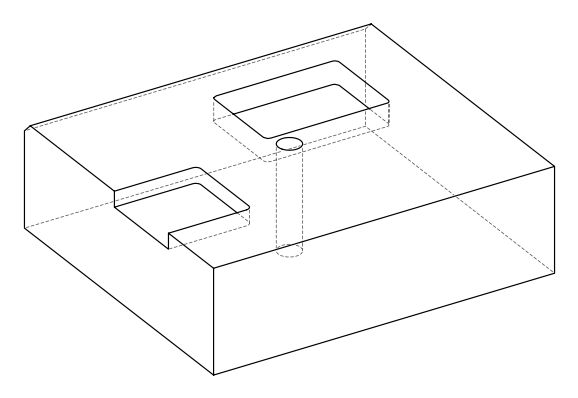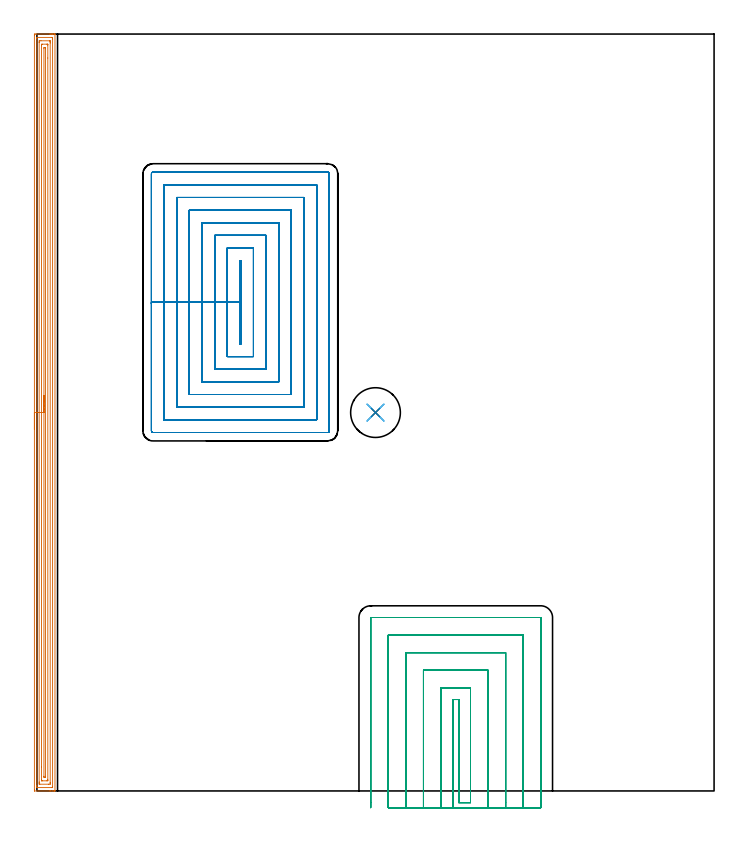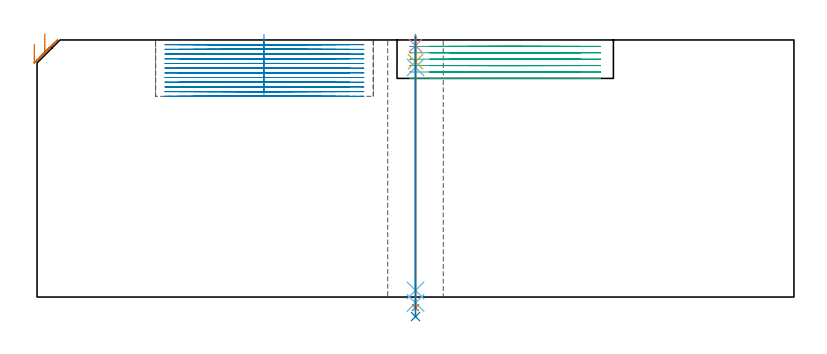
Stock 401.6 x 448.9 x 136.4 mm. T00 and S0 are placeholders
(PLAN: 8 operations, 7 tool changes, 104.1 min)
(1 AREA_MILL | FG_CHAMFER_SURFACE | UGT0205_001 | 18.16 min | 33406 mm3)
(2 MILL_RECTANGULAR_POCKET | POCKET_RECTANGULAR_STRAIGHT | NXT0201_013 | Follow Part, ap 2.5, ae 75% | 61.81 min | 566981 mm3)
(3 MILL_SLOT | SLOT_PARTIAL_RECTANGULAR | UGT0201_131 | Follow Part, ap 3.475, ae 75% | 22.25 min | 256751 mm3)
(4 SPOT_DRILL | STEP1HOLE | NXT0321_9005460120000 | 0.05 min | 167 mm3)
(5 DRILL_BLIND_HOLE_INTO_CENTER | STEP1HOLE | UGT0301_196 | 0.06 min | 346 mm3)
(6 GUN_DRILL_THROUGH_HOLE | STEP1HOLE | UGT0307_003 | 0.63 min | 4804 mm3)
(7 SPADE_DRILL_TO_ENLARGE_THROUGH_HOLE | STEP1HOLE | UGT0306_009 | 0.58 min | 31243 mm3)
(8 DRILL_TO_ENLARGE_THROUGH_HOLE | STEP1HOLE | UGT0301_394 | 0.6 min | 56536 mm3)
(TOOL UGT0205_001 | Chamfer Mill 20 x 3 x 45 deg. | D20 FL50 Z2)
(TOOL NXT0201_013 | ENDMILL 10mm | D10 FL30 Z4)
(TOOL UGT0201_131 | Carbide End Mill 13.9 | D13.9 FL30 Z4)
(TOOL NXT0321_9005460120000 | NC Spot Drill, 142deg, 12mm, Carbide, Uncoated | D12 PA142 FL30 Z2)
(TOOL UGT0301_196 | Twist Drill 7.7 mm | D7.7 PA118 FL73 Z2)
(TOOL UGT0307_003 | Gun Drill 7 mm | D7 PA130 FL24 Z1)
(TOOL UGT0306_009 | Spade Drill 18.5mm | D18.5 PA132 FL10 Z2)
(TOOL UGT0301_394 | Twist Drill 29.5 mm | D29.5 PA118 FL165 Z2)
(OP 1 AREA_MILL)
G17 G21 G94 G90
T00 M6
G54
G17 G0 G90 X-1.5 Y214.45 S1061 M3
G43 Z146.4 H0
Z134.2
G94 G1 Y214.488 Z133.328 F250.
Y214.602 Z132.464
Y214.791 Z131.612
Y215.053 Z130.78
Y215.387 Z129.974
Y215.79 Z129.2
Y216.258 Z128.464
Y216.79 Z127.772
Y217.379 Z127.129
Y218.022 Z126.54
Y218.714 Z126.008
Y219.45 Z125.54
Y220.224 Z125.137
Y221.03 Z124.803
Y221.862 Z124.541
Y222.713 Z124.352
Y223.578 Z124.238
Y224.45 Z124.2
X-1.499 Y448.279 Z124.201
X-1.497 Y448.679 Z124.202
X-1.492 Y448.89 Z124.205
X-1.104 Y448.895 Z124.594
X-0.494 Y448.9 Z125.203
X7.671 Z133.366
X8.207 Z133.904
X8.549 Z134.245
X9.085 Z134.781
X9.426 Z135.121
X10.109 Z135.808
X10.392 Z136.091
X10.548 Y448.898 Z136.24
X10.698 Y448.89 Z136.389
X10.7 Y448.726 Z136.4
Y0.174
X10.697 Y0.01 Z136.388
X10.548 Y0.002 Z136.24
X10.392 Y0. Z136.091
X10.109 Z135.809
X9.426 Z135.121
X8.207 Z133.904
X7.671 Z133.366
X-1.373 Y0.001 Z124.324
X-1.492 Y0.01 Z124.206
X-1.499 Y0.129 Z124.199
X-1.5 Y0.621 Z124.2
Y224.45
X-0.086 Z125.614
X-0.085 Y446.492 Z125.615
X-0.081 Y446.866 Z125.619
X-0.079 Y446.883 Z125.621
X-0.059 Y446.89 Z125.641
X0.011 Y446.896 Z125.711
X0.117 Y446.899 Z125.817
X9.026 Y446.9 Z134.726
X9.214 Y446.898 Z134.914
X9.246 Y446.895 Z134.946
X9.276 Y446.891 Z134.976
X9.279 Y446.849 Z134.979
X9.284 Y446.637 Z134.984
X9.285 Y446.492 Z134.985
X9.286 Y445.742 Z134.986
X9.285 Y2.408 Z134.985
X9.281 Y2.033 Z134.981
X9.279 Y2.017 Z134.979
X9.259 Y2.01 Z134.959
X9.189 Y2.004 Z134.889
X9.082 Y2.001 Z134.782
X0.174 Y2. Z125.874
X-0.014 Y2.002 Z125.686
X-0.046 Y2.005 Z125.654
X-0.076 Y2.009 Z125.624
X-0.079 Y2.051 Z125.621
X-0.084 Y2.263 Z125.616
X-0.085 Y2.408 Z125.615
X-0.086 Y3.158 Z125.614
Y224.45
X1.328 Z127.028
X1.329 Y443.812 Z127.029
X1.33 Y444.014 Z127.03
X1.336 Y444.705 Z127.036
X1.344 Y444.893 Z127.044
X2.406 Y444.9 Z128.106
X7.481 Y444.899 Z133.181
X7.671 Y444.895 Z133.371
X7.856 Y444.89 Z133.556
X7.864 Y444.705 Z133.564
X7.868 Y444.505 Z133.568
X7.871 Y443.812 Z133.571
Y443.608
Y5.088
X7.87 Y4.886 Z133.57
X7.864 Y4.195 Z133.564
X7.856 Y4.007 Z133.556
X6.794 Y4. Z132.494
X1.719 Y4.001 Z127.419
X1.529 Y4.005 Z127.229
X1.344 Y4.01 Z127.044
X1.335 Y4.195 Z127.035
X1.332 Y4.395 Z127.032
X1.329 Y5.088 Z127.029
X1.328 Y5.292 Z127.028
Y224.45
X2.743 Z128.443
Y442.025
X2.745 Y442.573 Z128.445
X2.749 Y442.759 Z128.449
X2.753 Y442.89 Z128.453
X3.302 Y442.9 Z129.002
X5.934 Z131.634
X6.345 Y442.893 Z132.045
X6.442 Y442.89 Z132.142
X6.45 Y442.829 Z132.15
X6.452 Y442.758 Z132.152
X6.456 Y442.368 Z132.156
X6.457 Y434.689 Z132.157
Y6.875
X6.455 Y6.327 Z132.155
X6.451 Y6.141 Z132.151
X6.447 Y6.01 Z132.147
X5.898 Y6. Z131.598
X3.266 Z128.966
X2.855 Y6.007 Z128.555
X2.758 Y6.01 Z128.458
X2.75 Y6.071 Z128.45
X2.748 Y6.142 Z128.448
X2.744 Y6.532 Z128.444
X2.743 Y14.208 Z128.443
Y224.45
X4.157 Z129.857
Y440.238
X4.161 Y440.89 Z129.861
X4.393 Y440.895 Z130.093
X5.039 Y440.89 Z130.739
X5.043 Y440.238 Z130.743
Y8.662
X5.039 Y8.01 Z130.739
X4.807 Y8.005 Z130.507
X4.161 Y8.01 Z129.861
X4.157 Y8.662 Z129.857
Y8.667
Y224.45
Y225.322 Z129.895
Y226.186 Z130.009
Y227.038 Z130.198
Y227.87 Z130.46
Y228.676 Z130.794
Y229.45 Z131.197
Y230.186 Z131.665
Y230.878 Z132.196
Y231.521 Z132.786
Y232.11 Z133.429
Y232.641 Z134.121
Y233.11 Z134.857
Y233.513 Z135.631
Y233.847 Z136.437
Y234.109 Z137.269
Y234.298 Z138.12
Y234.412 Z138.985
Y234.45 Z139.857
G0 Z146.4
M5
M2
(OP 2 MILL_RECTANGULAR_POCKET)
G17 G21 G94 G90
T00 M6
G54
G17 G0 G90 X120.4 Y310.295 S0 M3
G43 Z146.4 H0
Z139.4
G94 G1 Y289.8 Z133.908 F250.
Y265.1 F500.
X120.9
Y314.5
X120.4
Y289.8
X112.9
Y257.6
X128.4
Y322.
X112.9
Y289.8
X105.4
Y250.1
X135.9
Y329.5
X105.4
Y289.8
X97.9
Y242.6
X143.4
Y337.
X97.9
Y289.8
X90.4
Y235.1
X150.9
Y344.5
X90.4
Y289.8
X82.9
Y227.6
X158.4
Y352.
X82.9
Y289.8
X75.4
Y220.1
X165.9
Y359.5
X75.4
Y289.8
X67.9
Y213.5
G3 X68.8 Y212.6 R0.9
G1 X172.5
G3 X173.4 Y213.5 R0.9
G1 Y366.1
G3 X172.5 Y367. R0.9
G1 X68.8
G3 X67.9 Y366.1 R0.9
G1 Y289.8
Y288.8
G0 X120.4 Y310.295 Z136.908
G1 Y289.8 Z131.417 F250.
Y265.1 F500.
X120.9
Y314.5
X120.4
Y289.8
X112.9
Y257.6
X128.4
Y322.
X112.9
Y289.8
X105.4
Y250.1
X135.9
Y329.5
X105.4
Y289.8
X97.9
Y242.6
X143.4
Y337.
X97.9
Y289.8
X90.4
Y235.1
X150.9
Y344.5
X90.4
Y289.8
X82.9
Y227.6
X158.4
Y352.
X82.9
Y289.8
X75.4
Y220.1
X165.9
Y359.5
X75.4
Y289.8
X67.9
Y213.5
G3 X68.8 Y212.6 R0.9
G1 X172.5
G3 X173.4 Y213.5 R0.9
G1 Y366.1
G3 X172.5 Y367. R0.9
G1 X68.8
G3 X67.9 Y366.1 R0.9
G1 Y289.8
Y288.8
G0 X120.4 Y310.295 Z134.417
G1 Y289.8 Z128.925 F250.
Y265.1 F500.
X120.9
Y314.5
X120.4
Y289.8
X112.9
Y257.6
X128.4
Y322.
X112.9
Y289.8
X105.4
Y250.1
X135.9
Y329.5
X105.4
Y289.8
X97.9
Y242.6
X143.4
Y337.
X97.9
Y289.8
X90.4
Y235.1
X150.9
Y344.5
X90.4
Y289.8
X82.9
Y227.6
X158.4
Y352.
X82.9
Y289.8
X75.4
Y220.1
X165.9
Y359.5
X75.4
Y289.8
X67.9
Y213.5
G3 X68.8 Y212.6 R0.9
G1 X172.5
G3 X173.4 Y213.5 R0.9
G1 Y366.1
G3 X172.5 Y367. R0.9
G1 X68.8
G3 X67.9 Y366.1 R0.9
G1 Y289.8
Y288.8
G0 X120.4 Y310.295 Z131.925
G1 Y289.8 Z126.433 F250.
Y265.1 F500.
X120.9
Y314.5
X120.4
Y289.8
X112.9
Y257.6
X128.4
Y322.
X112.9
Y289.8
X105.4
Y250.1
X135.9
Y329.5
X105.4
Y289.8
X97.9
Y242.6
X143.4
Y337.
X97.9
Y289.8
X90.4
Y235.1
X150.9
Y344.5
X90.4
Y289.8
X82.9
Y227.6
X158.4
Y352.
X82.9
Y289.8
X75.4
Y220.1
X165.9
Y359.5
X75.4
Y289.8
X67.9
Y213.5
G3 X68.8 Y212.6 R0.9
G1 X172.5
G3 X173.4 Y213.5 R0.9
G1 Y366.1
G3 X172.5 Y367. R0.9
G1 X68.8
G3 X67.9 Y366.1 R0.9
G1 Y289.8
Y288.8
G0 X120.4 Y310.295 Z129.433
G1 Y289.8 Z123.942 F250.
Y265.1 F500.
X120.9
Y314.5
X120.4
Y289.8
X112.9
Y257.6
X128.4
Y322.
X112.9
Y289.8
X105.4
Y250.1
X135.9
Y329.5
X105.4
Y289.8
X97.9
Y242.6
X143.4
Y337.
X97.9
Y289.8
X90.4
Y235.1
X150.9
Y344.5
X90.4
Y289.8
X82.9
Y227.6
X158.4
Y352.
X82.9
Y289.8
X75.4
Y220.1
X165.9
Y359.5
X75.4
Y289.8
X67.9
Y213.5
G3 X68.8 Y212.6 R0.9
G1 X172.5
G3 X173.4 Y213.5 R0.9
G1 Y366.1
G3 X172.5 Y367. R0.9
G1 X68.8
G3 X67.9 Y366.1 R0.9
G1 Y289.8
Y288.8
G0 X120.4 Y310.295 Z126.942
G1 Y289.8 Z121.45 F250.
Y265.1 F500.
X120.9
Y314.5
X120.4
Y289.8
X112.9
Y257.6
X128.4
Y322.
X112.9
Y289.8
X105.4
Y250.1
X135.9
Y329.5
X105.4
Y289.8
X97.9
Y242.6
X143.4
Y337.
X97.9
Y289.8
X90.4
Y235.1
X150.9
Y344.5
X90.4
Y289.8
X82.9
Y227.6
X158.4
Y352.
X82.9
Y289.8
X75.4
Y220.1
X165.9
Y359.5
X75.4
Y289.8
X67.9
Y213.5
G3 X68.8 Y212.6 R0.9
G1 X172.5
G3 X173.4 Y213.5 R0.9
G1 Y366.1
G3 X172.5 Y367. R0.9
G1 X68.8
G3 X67.9 Y366.1 R0.9
G1 Y289.8
Y288.8
G0 X120.4 Y310.295 Z124.45
G1 Y289.8 Z118.958 F250.
Y265.1 F500.
X120.9
Y314.5
X120.4
Y289.8
X112.9
Y257.6
X128.4
Y322.
X112.9
Y289.8
X105.4
Y250.1
X135.9
Y329.5
X105.4
Y289.8
X97.9
Y242.6
X143.4
Y337.
X97.9
Y289.8
X90.4
Y235.1
X150.9
Y344.5
X90.4
Y289.8
X82.9
Y227.6
X158.4
Y352.
X82.9
Y289.8
X75.4
Y220.1
X165.9
Y359.5
X75.4
Y289.8
X67.9
Y213.5
G3 X68.8 Y212.6 R0.9
G1 X172.5
G3 X173.4 Y213.5 R0.9
G1 Y366.1
G3 X172.5 Y367. R0.9
G1 X68.8
G3 X67.9 Y366.1 R0.9
G1 Y289.8
Y288.8
G0 X120.4 Y310.295 Z121.958
G1 Y289.8 Z116.467 F250.
Y265.1 F500.
X120.9
Y314.5
X120.4
Y289.8
X112.9
Y257.6
X128.4
Y322.
X112.9
Y289.8
X105.4
Y250.1
X135.9
Y329.5
X105.4
Y289.8
X97.9
Y242.6
X143.4
Y337.
X97.9
Y289.8
X90.4
Y235.1
X150.9
Y344.5
X90.4
Y289.8
X82.9
Y227.6
X158.4
Y352.
X82.9
Y289.8
X75.4
Y220.1
X165.9
Y359.5
X75.4
Y289.8
X67.9
Y213.5
G3 X68.8 Y212.6 R0.9
G1 X172.5
G3 X173.4 Y213.5 R0.9
G1 Y366.1
G3 X172.5 Y367. R0.9
G1 X68.8
G3 X67.9 Y366.1 R0.9
G1 Y289.8
Y288.8
G0 X120.4 Y310.295 Z119.467
G1 Y289.8 Z113.975 F250.
Y265.1 F500.
X120.9
Y314.5
X120.4
Y289.8
X112.9
Y257.6
X128.4
Y322.
X112.9
Y289.8
X105.4
Y250.1
X135.9
Y329.5
X105.4
Y289.8
X97.9
Y242.6
X143.4
Y337.
X97.9
Y289.8
X90.4
Y235.1
X150.9
Y344.5
X90.4
Y289.8
X82.9
Y227.6
X158.4
Y352.
X82.9
Y289.8
X75.4
Y220.1
X165.9
Y359.5
X75.4
Y289.8
X67.9
Y213.5
G3 X68.8 Y212.6 R0.9
G1 X172.5
G3 X173.4 Y213.5 R0.9
G1 Y366.1
G3 X172.5 Y367. R0.9
G1 X68.8
G3 X67.9 Y366.1 R0.9
G1 Y289.8
Y288.8
G0 X120.4 Y310.295 Z116.975
G1 Y289.8 Z111.483 F250.
Y265.1 F500.
X120.9
Y314.5
X120.4
Y289.8
X112.9
Y257.6
X128.4
Y322.
X112.9
Y289.8
X105.4
Y250.1
X135.9
Y329.5
X105.4
Y289.8
X97.9
Y242.6
X143.4
Y337.
X97.9
Y289.8
X90.4
Y235.1
X150.9
Y344.5
X90.4
Y289.8
X82.9
Y227.6
X158.4
Y352.
X82.9
Y289.8
X75.4
Y220.1
X165.9
Y359.5
X75.4
Y289.8
X67.9
Y213.5
G3 X68.8 Y212.6 R0.9
G1 X172.5
G3 X173.4 Y213.5 R0.9
G1 Y366.1
G3 X172.5 Y367. R0.9
G1 X68.8
G3 X67.9 Y366.1 R0.9
G1 Y289.8
Y288.8
G0 X120.4 Y310.295 Z114.483
G1 Y289.8 Z108.992 F250.
Y265.1 F500.
X120.9
Y314.5
X120.4
Y289.8
X112.9
Y257.6
X128.4
Y322.
X112.9
Y289.8
X105.4
Y250.1
X135.9
Y329.5
X105.4
Y289.8
X97.9
Y242.6
X143.4
Y337.
X97.9
Y289.8
X90.4
Y235.1
X150.9
Y344.5
X90.4
Y289.8
X82.9
Y227.6
X158.4
Y352.
X82.9
Y289.8
X75.4
Y220.1
X165.9
Y359.5
X75.4
Y289.8
X67.9
Y213.5
G3 X68.8 Y212.6 R0.9
G1 X172.5
G3 X173.4 Y213.5 R0.9
G1 Y366.1
G3 X172.5 Y367. R0.9
G1 X68.8
G3 X67.9 Y366.1 R0.9
G1 Y289.8
Y288.8
G0 X120.4 Y310.295 Z111.992
G1 Y289.8 Z106.5 F250.
Y265.1 F500.
X120.9
Y314.5
X120.4
Y289.8
X112.9
Y257.6
X128.4
Y322.
X112.9
Y289.8
X105.4
Y250.1
X135.9
Y329.5
X105.4
Y289.8
X97.9
Y242.6
X143.4
Y337.
X97.9
Y289.8
X90.4
Y235.1
X150.9
Y344.5
X90.4
Y289.8
X82.9
Y227.6
X158.4
Y352.
X82.9
Y289.8
X75.4
Y220.1
X165.9
Y359.5
X75.4
Y289.8
X67.9
Y213.5
G3 X68.8 Y212.6 R0.9
G1 X172.5
G3 X173.4 Y213.5 R0.9
G1 Y366.1
G3 X172.5 Y367. R0.9
G1 X68.8
G3 X67.9 Y366.1 R0.9
G1 Y289.8
Y288.8
G0 Z146.4
M5
M2
(OP 3 MILL_SLOT)
G17 G21 G94 G90
T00 M6
G54
G17 G0 G90 X246.6 Y-9.95 S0 M3
G43 Z146.4 H0
Z133.
G94 G1 Y-6.95 F250.
Y54.2 F500.
X250.2
Y-6.95
X257.15
Y61.15
X239.65
Y-6.95
Y-9.95 F250.
X267.575
Y-6.95
Y71.575 F500.
X229.225
Y-6.95
Y-9.95 F250.
X278.
Y-6.95
Y82. F500.
X218.8
Y-6.95
Y-9.95 F250.
X288.425
Y-6.95
Y92.425 F500.
X208.375
Y-6.95
Y-9.95 F250.
X298.85
Y-6.95
Y102.8 F500.
X298.852 Y102.83
X298.83 Y102.852
X298.8 Y102.85
X198.
X197.97 Y102.852
X197.948 Y102.83
X197.95 Y102.8
Y-6.95
Y-9.95 F250.
G0 X246.6 Z129.6
G1 Y-6.95
Y54.2 F500.
X250.2
Y-6.95
X257.15
Y61.15
X239.65
Y-6.95
Y-9.95 F250.
X267.575
Y-6.95
Y71.575 F500.
X229.225
Y-6.95
Y-9.95 F250.
X278.
Y-6.95
Y82. F500.
X218.8
Y-6.95
Y-9.95 F250.
X288.425
Y-6.95
Y92.425 F500.
X208.375
Y-6.95
Y-9.95 F250.
X298.85
Y-6.95
Y102.8 F500.
X298.852 Y102.83
X298.83 Y102.852
X298.8 Y102.85
X198.
X197.97 Y102.852
X197.948 Y102.83
X197.95 Y102.8
Y-6.95
Y-9.95 F250.
G0 X246.6 Z126.2
G1 Y-6.95
Y54.2 F500.
X250.2
Y-6.95
X257.15
Y61.15
X239.65
Y-6.95
Y-9.95 F250.
X267.575
Y-6.95
Y71.575 F500.
X229.225
Y-6.95
Y-9.95 F250.
X278.
Y-6.95
Y82. F500.
X218.8
Y-6.95
Y-9.95 F250.
X288.425
Y-6.95
Y92.425 F500.
X208.375
Y-6.95
Y-9.95 F250.
X298.85
Y-6.95
Y102.8 F500.
X298.852 Y102.83
X298.83 Y102.852
X298.8 Y102.85
X198.
X197.97 Y102.852
X197.948 Y102.83
X197.95 Y102.8
Y-6.95
Y-9.95 F250.
G0 X246.6 Z122.8
G1 Y-6.95
Y54.2 F500.
X250.2
Y-6.95
X257.15
Y61.15
X239.65
Y-6.95
Y-9.95 F250.
X267.575
Y-6.95
Y71.575 F500.
X229.225
Y-6.95
Y-9.95 F250.
X278.
Y-6.95
Y82. F500.
X218.8
Y-6.95
Y-9.95 F250.
X288.425
Y-6.95
Y92.425 F500.
X208.375
Y-6.95
Y-9.95 F250.
X298.85
Y-6.95
Y102.8 F500.
X298.852 Y102.83
X298.83 Y102.852
X298.8 Y102.85
X198.
X197.97 Y102.852
X197.948 Y102.83
X197.95 Y102.8
Y-6.95
Y-9.95 F250.
G0 X246.6 Z119.4
G1 Y-6.95
Y54.2 F500.
X250.2
Y-6.95
X257.15
Y61.15
X239.65
Y-6.95
Y-9.95 F250.
X267.575
Y-6.95
Y71.575 F500.
X229.225
Y-6.95
Y-9.95 F250.
X278.
Y-6.95
Y82. F500.
X218.8
Y-6.95
Y-9.95 F250.
X288.425
Y-6.95
Y92.425 F500.
X208.375
Y-6.95
Y-9.95 F250.
X298.85
Y-6.95
Y102.8 F500.
X298.852 Y102.83
X298.83 Y102.852
X298.8 Y102.85
X198.
X197.97 Y102.852
X197.948 Y102.83
X197.95 Y102.8
Y-6.95
Y-9.95 F250.
G0 X246.6 Z116.
G1 Y-6.95
Y54.2 F500.
X250.2
Y-6.95
X257.15
Y61.15
X239.65
Y-6.95
Y-9.95 F250.
X267.575
Y-6.95
Y71.575 F500.
X229.225
Y-6.95
Y-9.95 F250.
X278.
Y-6.95
Y82. F500.
X218.8
Y-6.95
Y-9.95 F250.
X288.425
Y-6.95
Y92.425 F500.
X208.375
Y-6.95
Y-9.95 F250.
X298.85
Y-6.95
Y102.8 F500.
X298.852 Y102.83
X298.83 Y102.852
X298.8 Y102.85
X198.
X197.97 Y102.852
X197.948 Y102.83
X197.95 Y102.8
Y-6.95
Y-9.95 F250.
G0 Z146.4
M5
M2
(OP 4 SPOT_DRILL)
G17 G21 G94 G90
T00 M6
G54
G17 G0 G90 X200.8 Y224.4 S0 M3
G43 Z146.4 H0
G94 G81 G98 Z133.4 F250. R139.4
G80
M5
M2
(OP 5 DRILL_BLIND_HOLE_INTO_CENTER)
G17 G21 G94 G90
T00 M6
G54
G17 G0 G90 X200.8 Y224.4 S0 M3
G43 Z146.4 H0
G94 G81 G98 Z124.85 F250. R138.4
G80
M5
M2
(OP 6 GUN_DRILL_THROUGH_HOLE)
G17 G21 G94 G90
T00 M6
G54
G17 G0 G90 X200.8 Y224.4 M8
G43 Z146.4 H0
Z134.033
S716 M3
G94 G1 Z121.821 F125. M26
G4 X.084
Z3.5 F250.
G4 X.084
Z-3.132 F125.
G4 X.084
M5
M9
G0 Z134.033
Z146.4
M2
(OP 7 SPADE_DRILL_TO_ENLARGE_THROUGH_HOLE)
G17 G21 G94 G90
T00 M6
G54
G17 G0 G90 X200.8 Y224.4 S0 M3
G43 Z146.4 H0
G94 G73 G98 Z-5.618 F250. Q17.752 R138.4
G80
M5
M2
(OP 8 DRILL_TO_ENLARGE_THROUGH_HOLE)
G17 G21 G94 G90
T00 M6
G54
G17 G0 G90 X200.8 Y224.4 S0 M3
G43 Z146.4 H0
G94 G73 G98 Z-10.363 F250. Q29.353 R138.4
G80
M5
M2
